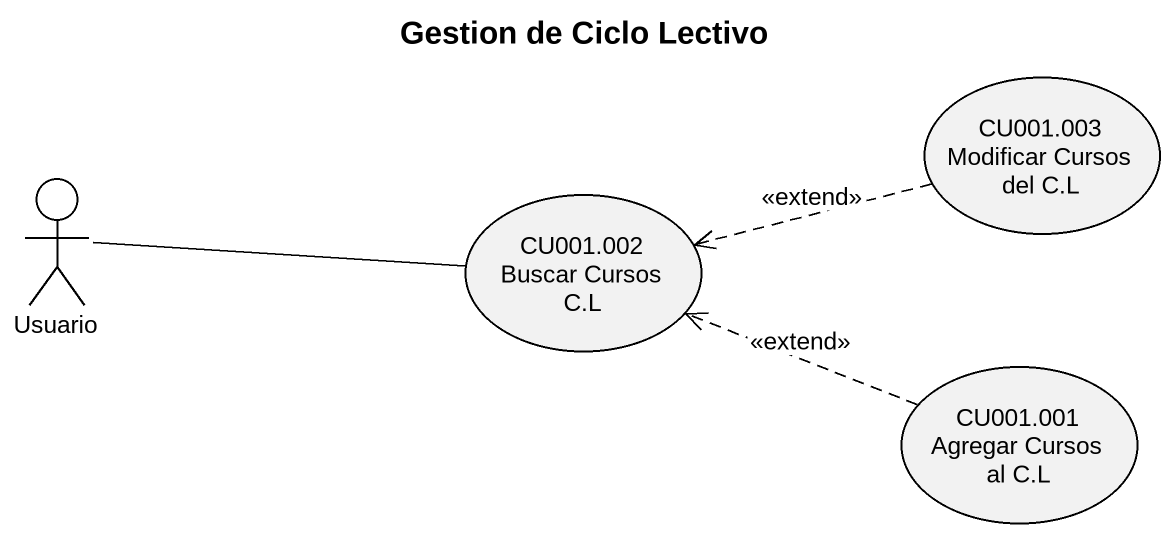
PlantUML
@startuml
title Gestion de Ciclo Lectivo
usecase "CU001.003 Modificar Cursos del C.L" as CU001_003_Modificar_Cursos
actor Usuario
usecase "CU001.002 Buscar Cursos C.L" as CU001_002_Buscar_Cursos_C_L
usecase "CU001.001 Agregar Cursos al C.L" as CU001_001_Agregar_Cursos_al
CU001_003_Modificar_Cursos .left.> CU001_002_Buscar_Cursos_C_L : <<extend>>
CU001_002_Buscar_Cursos_C_L -left- Usuario
CU001_001_Agregar_Cursos_al .left.> CU001_002_Buscar_Cursos_C_L : <<extend>>
@enduml
